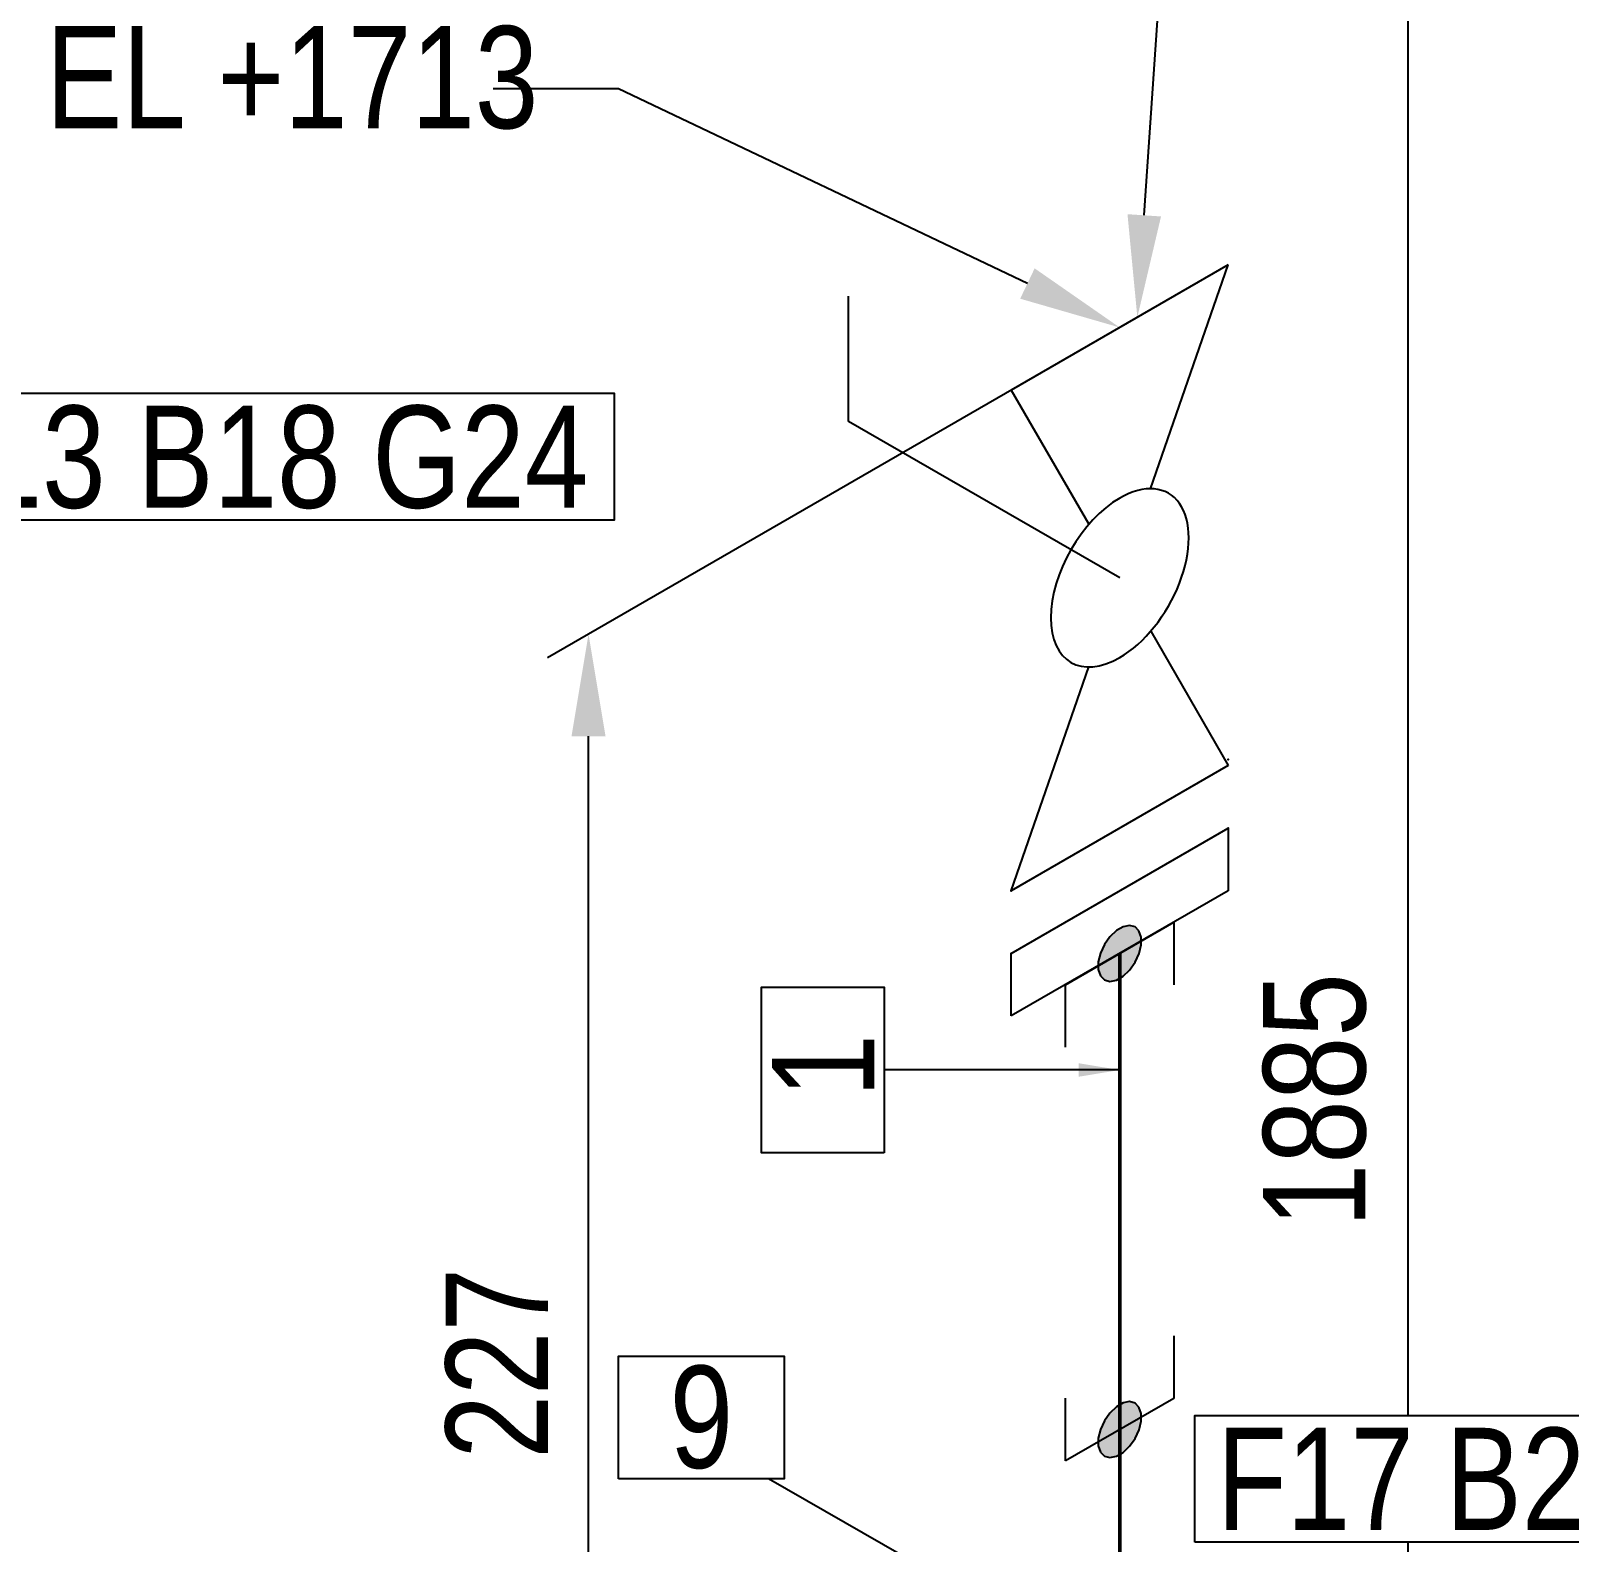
# Model space of a CAD drawing. Header units: millimetres. Extents: x 0 to 594, y 0 to 420.
# Drawn here: x 122.63 to 160.25, y 231.45 to 268.42 of the extents above; entities that cross this region are included whole.
import ezdxf
from ezdxf import colors
from ezdxf.entities.mleader import LeaderData, LeaderLine
from ezdxf.enums import TextEntityAlignment as Align
from ezdxf.math import Vec2, Vec3

# ---------------------------------------------------------------- set-up
doc = ezdxf.new("R2010")
doc.units = ezdxf.units.MM
doc.header["$LTSCALE"] = 0.25
for name, color, linetype in [('밸브', 4, 'Continuous'), ('용접', 1, 'Continuous'), ('주석', 7, 'Continuous'), ('치수', 1, 'Continuous')]:
    doc.layers.add(name, color=color, linetype=linetype)
doc.layers.add('파이프 작은 보어', color=30, linetype='Continuous', lineweight=50)
doc.styles.add('AdskIsoAnnotation', font='arial.ttf', dxfattribs={"width": 0.8, "height": 1})
doc.styles.add('AdskIsoMetric', font='arial.ttf', dxfattribs={"width": 0.8, "height": 2.5})
doc.styles.add('AdskIsoMetric-30', font='arial.ttf', dxfattribs={"width": 0.8, "height": 2.5})
doc.styles.get("Standard").update_dxf_attribs({"font": 'arial.ttf'})
doc.dimstyles.new('AdskIsoMetric', dxfattribs={"dimtxt": 2.5, "dimasz": 2.5, "dimexe": 1, "dimexo": 2, "dimgap": 0.8, "dimtad": 1, "dimdec": 0, "dimrnd": 1, "dimzin": 0, "dimdsep": 46, "dimtxsty": 'AdskIsoMetric', "dimcen": 0, "dimclrt": 7, "dimadec": 0, "dimazin": 0, "dimtfac": 1, "dimtdec": 0, "dimtmove": 1, "dimatfit": 3, "dimfxl": 0, "dimfrac": 2, "dimtolj": 1, "dimtzin": 0, "dimarcsym": 0})

# ---------------------------------------------------------------- blocks, each defined once
blk = doc.blocks.new('개스킷-2-IsoRight')
at = {"color": 0, "linetype": 'ByBlock', "lineweight": -2, "extrusion": (-1, 0, 0)}
for p in [(-0.0529, 0.2347), (0.0442, 0.1786), (-0.0442, -0.1786), (0.0442, -0.2296)]:
    blk.add_point(p, dxfattribs=at)
blk = doc.blocks.new('볼 밸브-2-IsoRight')
at = {"color": 0, "linetype": 'ByBlock', "lineweight": -2, "extrusion": (-0.707107, -0.408248, 0.57735)}
for p, q in [((-0.3536, 0), (-0.3536, 0.4082)), ((-0.3536, 0.4082), (-0.1006, 0.1163)), ((-0.1006, -0.0002), (-0.3536, 0)), ((0.3536, 0), (0.1007, -0.0001)), ((0.3536, -0.4082), (0.3536, 0)), ((0.1125, -0.065), (0.1125, -0.065)), ((0.1006, -0.1163), (0.3536, -0.4082))]:
    blk.add_line(p, q, dxfattribs=at)
at = {"linetype": 'ByBlock'}
for start_param, end_param in [(-2.356194, 0.785398), (0.785398, 3.926991)]:
    blk.add_ellipse((0, 0), major_axis=(-0.0796, 0.1378), ratio=0.57735, start_param=start_param, end_param=end_param, dxfattribs=at)
blk = doc.blocks.new('Operator_Lever-2-IsoLeft')
at = {"color": 0, "linetype": 'ByBlock', "lineweight": -2, "extrusion": (0, -0.816497, -0.57735)}
for p, q in [((0, 0), (0.4419, 0.2552)), ((0.4419, 0.2552), (0.6187, 0.1531))]:
    blk.add_line(p, q, dxfattribs=at)
blk = doc.blocks.new('플랜지-2-IsoRight')
at = {"color": 0, "linetype": 'ByBlock', "lineweight": -2}
blk.add_wipeout([(0.0442, -0.2296), (-0.0442, -0.1786), (-0.0442, 0.2296), (0.0442, 0.1786)], dxfattribs=at)
at = {"color": 0, "linetype": 'ByBlock', "lineweight": -2, "extrusion": (-0.707107, -0.408248, 0.57735)}
for p, q in [((-0.0442, -0.1786), (-0.0442, 0.2296)), ((-0.0442, 0.2296), (0.0442, 0.1786)), ((0.0442, 0.1786), (0.0442, -0.2296)), ((0.0442, -0.2296), (-0.0442, -0.1786))]:
    blk.add_line(p, q, dxfattribs=at)
at = {"color": 0, "linetype": 'ByBlock', "lineweight": -2}
blk.add_wipeout([(0.0442, -0.2296), (-0.0442, -0.1786), (-0.0442, 0.2296), (0.0442, 0.1786)], dxfattribs=at)
at = {"color": 0, "linetype": 'ByBlock', "lineweight": -2, "extrusion": (-0.707107, -0.408248, 0.57735)}
for p, q in [((-0.0442, -0.1786), (-0.0442, 0.2296)), ((-0.0442, 0.2296), (0.0442, 0.1786)), ((0.0442, 0.1786), (0.0442, -0.2296)), ((0.0442, -0.2296), (-0.0442, -0.1786))]:
    blk.add_line(p, q, dxfattribs=at)
blk = doc.blocks.new('*D89')
at = {"layer": 'Defpoints', "color": 0}
for p in [(149.258, 261.162), (136.267, 253.662), (149.258, 228.079)]:
    blk.add_point(p, dxfattribs=at)
at = {"layer": '치수', "color": 0, "lineweight": -2}
for p, q in [((147.258, 260.007), (135.267, 253.085)), ((136.267, 223.079), (136.267, 251.162)), ((147.258, 226.925), (135.267, 220.002))]:
    blk.add_line(p, q, dxfattribs=at)
at = {"layer": '치수', "color": 0}
for points in [[(135.851, 251.162), (136.684, 251.162), (136.267, 253.662)], [(135.851, 223.079), (136.684, 223.079), (136.267, 220.579)]]:
    blk.add_solid(points, dxfattribs=at)
at = {"layer": '치수', "color": 7, "insert": (134.022, 235.825), "char_height": 2.5, "attachment_point": 5, "rotation": 90, "style": 'AdskIsoMetric-30'}
blk.add_mtext('\\A1;227', dxfattribs=at)
blk = doc.blocks.new('*D114')
at = {"layer": 'Defpoints', "color": 0}
for p in [(177.95, 313.117), (174.415, 196.979), (156.3, 186.521)]:
    blk.add_point(p, dxfattribs=at)
at = {"layer": '치수', "color": 0, "lineweight": -2}
for p, q in [((175.95, 311.962), (155.3, 300.039)), ((156.3, 298.117), (156.3, 189.021)), ((172.415, 195.825), (155.3, 185.943))]:
    blk.add_line(p, q, dxfattribs=at)
at = {"layer": '치수', "color": 0}
for points in [[(155.883, 298.117), (156.716, 298.117), (156.3, 300.617)], [(155.883, 189.021), (156.716, 189.021), (156.3, 186.521)]]:
    blk.add_solid(points, dxfattribs=at)
at = {"layer": '치수', "color": 7, "insert": (154.033, 242.26), "char_height": 2.5, "attachment_point": 5, "rotation": 90, "style": 'AdskIsoMetric-30'}
blk.add_mtext('\\A1;1885', dxfattribs=at)
blk = doc.blocks.new('티-3-Iso2DSkew0')
at = {"color": 0, "linetype": 'ByBlock', "lineweight": -2, "extrusion": (0.707107, 0.408248, -0.57735)}
for p, q in [((0, 0), (0, 6.124)), ((0, -6.124), (0, 0)), ((0, 0), (5.303, -3.062))]:
    blk.add_line(p, q, dxfattribs=at)
blk = doc.blocks.new('SocketWeld-2-IsoRight')
blk.add_hatch(color=256).paths.add_polyline_path([(0.0055, -0.0435), (0.0057, -0.0436), (0.006, -0.0436), (0.0062, -0.0436), (0.0064, -0.0437), (0.0066, -0.0437), (0.0068, -0.0438), (0.007, -0.0438), (0.0072, -0.0439), (0.0075, -0.0439), (0.0077, -0.0439), (0.0079, -0.044), (0.0081, -0.044), (0.0083, -0.0441), (0.0085, -0.0441), (0.0088, -0.0442), (0.009, -0.0442), (0.0092, -0.0443), (0.0094, -0.0443), (0.0096, -0.0443), (0.0098, -0.0444), (0.01, -0.0444), (0.0103, -0.0445), (0.0105, -0.0445), (0.0107, -0.0446), (0.0109, -0.0446), (0.0111, -0.0446), (0.0113, -0.0447), (0.0115, -0.0447), (0.0118, -0.0448), (0.012, -0.0448), (0.0122, -0.0449), (0.0124, -0.0449), (0.0126, -0.0449), (0.0128, -0.045), (0.013, -0.045), (0.0133, -0.0451), (0.0135, -0.0451), (0.0137, -0.0452), (0.0139, -0.0452), (0.0141, -0.0453), (0.0143, -0.0453), (0.0145, -0.0453), (0.0148, -0.0454), (0.015, -0.0454), (0.0152, -0.0455), (0.0154, -0.0455), (0.0156, -0.0456), (0.0158, -0.0456), (0.0161, -0.0456), (0.0161, -0.0456), (0.0162, -0.0456), (0.0164, -0.0455), (0.0166, -0.0455), (0.0168, -0.0455), (0.017, -0.0454), (0.0171, -0.0454), (0.0173, -0.0453), (0.0175, -0.0453), (0.0177, -0.0452), (0.0179, -0.0452), (0.0181, -0.0451), (0.0182, -0.0451), (0.0184, -0.045), (0.0186, -0.045), (0.0188, -0.0449), (0.019, -0.0449), (0.0192, -0.0448), (0.0193, -0.0448), (0.0195, -0.0447), (0.0197, -0.0447), (0.0199, -0.0446), (0.0201, -0.0446), (0.0203, -0.0445), (0.0204, -0.0445), (0.0206, -0.0444), (0.0208, -0.0444), (0.021, -0.0444), (0.0212, -0.0443), (0.0213, -0.0443), (0.0215, -0.0442), (0.0217, -0.0442), (0.0219, -0.0441), (0.0221, -0.0441), (0.0223, -0.044), (0.0224, -0.044), (0.0226, -0.0439), (0.0228, -0.0439), (0.023, -0.0438), (0.0232, -0.0438), (0.0234, -0.0437), (0.0235, -0.0437), (0.0237, -0.0436), (0.0239, -0.0436), (0.0241, -0.0435), (0.0243, -0.0435), (0.0245, -0.0434), (0.0246, -0.0434), (0.0248, -0.0433), (0.025, -0.0433), (0.025, -0.0433), (0.0251, -0.0432), (0.0253, -0.043), (0.0254, -0.0429), (0.0255, -0.0428), (0.0257, -0.0426), (0.0258, -0.0425), (0.0259, -0.0424), (0.0261, -0.0422), (0.0262, -0.0421), (0.0263, -0.042), (0.0265, -0.0418), (0.0266, -0.0417), (0.0267, -0.0416), (0.0269, -0.0414), (0.027, -0.0413), (0.0271, -0.0412), (0.0273, -0.041), (0.0274, -0.0409), (0.0275, -0.0408), (0.0277, -0.0406), (0.0278, -0.0405), (0.0279, -0.0403), (0.0281, -0.0402), (0.0282, -0.0401), (0.0283, -0.0399), (0.0284, -0.0398), (0.0286, -0.0397), (0.0287, -0.0395), (0.0288, -0.0394), (0.029, -0.0393), (0.0291, -0.0391), (0.0292, -0.039), (0.0294, -0.0389), (0.0295, -0.0387), (0.0296, -0.0386), (0.0298, -0.0385), (0.0299, -0.0383), (0.03, -0.0382), (0.0302, -0.0381), (0.0303, -0.0379), (0.0304, -0.0378), (0.0306, -0.0377), (0.0307, -0.0375), (0.0308, -0.0374), (0.031, -0.0373), (0.0311, -0.0371), (0.0312, -0.037), (0.0314, -0.0369), (0.0315, -0.0367), (0.0315, -0.0367), (0.0316, -0.0365), (0.0316, -0.0363), (0.0317, -0.0361), (0.0318, -0.0359), (0.0319, -0.0357), (0.0319, -0.0355), (0.032, -0.0353), (0.0321, -0.0351), (0.0321, -0.0349), (0.0322, -0.0346), (0.0323, -0.0344), (0.0323, -0.0342), (0.0324, -0.034), (0.0325, -0.0338), (0.0325, -0.0336), (0.0326, -0.0334), (0.0327, -0.0332), (0.0328, -0.033), (0.0328, -0.0328), (0.0329, -0.0326), (0.033, -0.0324), (0.033, -0.0322), (0.0331, -0.0319), (0.0332, -0.0317), (0.0332, -0.0315), (0.0333, -0.0313), (0.0334, -0.0311), (0.0335, -0.0309), (0.0335, -0.0307), (0.0336, -0.0305), (0.0337, -0.0303), (0.0337, -0.0301), (0.0338, -0.0299), (0.0339, -0.0297), (0.0339, -0.0295), (0.034, -0.0292), (0.0341, -0.029), (0.0342, -0.0288), (0.0342, -0.0286), (0.0343, -0.0284), (0.0344, -0.0282), (0.0344, -0.028), (0.0345, -0.0278), (0.0346, -0.0276), (0.0346, -0.0274), (0.0347, -0.0272), (0.0348, -0.027), (0.0349, -0.0268), (0.0349, -0.0265), (0.0349, -0.0265), (0.0349, -0.0263), (0.0349, -0.026), (0.0349, -0.0258), (0.0349, -0.0255), (0.0349, -0.0252), (0.0349, -0.025), (0.0349, -0.0247), (0.0349, -0.0245), (0.0349, -0.0242), (0.0349, -0.0239), (0.0349, -0.0237), (0.0349, -0.0234), (0.0349, -0.0232), (0.0349, -0.0229), (0.0349, -0.0226), (0.0349, -0.0224), (0.0349, -0.0221), (0.0349, -0.0219), (0.0349, -0.0216), (0.0349, -0.0213), (0.0349, -0.0211), (0.0349, -0.0208), (0.0349, -0.0206), (0.0349, -0.0203), (0.0349, -0.02), (0.0349, -0.0198), (0.0349, -0.0195), (0.0349, -0.0192), (0.0349, -0.019), (0.0349, -0.0187), (0.0349, -0.0185), (0.0349, -0.0182), (0.0349, -0.0179), (0.0349, -0.0177), (0.0349, -0.0174), (0.0349, -0.0172), (0.0349, -0.0169), (0.0349, -0.0166), (0.0349, -0.0164), (0.0349, -0.0161), (0.0349, -0.0159), (0.0349, -0.0156), (0.0349, -0.0153), (0.0349, -0.0151), (0.0349, -0.0148), (0.0349, -0.0146), (0.0349, -0.0143), (0.0349, -0.014), (0.0349, -0.0138), (0.0349, -0.0138), (0.0349, -0.0135), (0.0348, -0.0132), (0.0347, -0.0129), (0.0346, -0.0126), (0.0346, -0.0123), (0.0345, -0.012), (0.0344, -0.0118), (0.0344, -0.0115), (0.0343, -0.0112), (0.0342, -0.0109), (0.0342, -0.0106), (0.0341, -0.0103), (0.034, -0.01), (0.0339, -0.0097), (0.0339, -0.0095), (0.0338, -0.0092), (0.0337, -0.0089), (0.0337, -0.0086), (0.0336, -0.0083), (0.0335, -0.008), (0.0335, -0.0077), (0.0334, -0.0074), (0.0333, -0.0071), (0.0332, -0.0069), (0.0332, -0.0066), (0.0331, -0.0063), (0.033, -0.006), (0.033, -0.0057), (0.0329, -0.0054), (0.0328, -0.0051), (0.0328, -0.0048), (0.0327, -0.0046), (0.0326, -0.0043), (0.0325, -0.004), (0.0325, -0.0037), (0.0324, -0.0034), (0.0323, -0.0031), (0.0323, -0.0028), (0.0322, -0.0025), (0.0321, -0.0022), (0.0321, -0.002), (0.032, -0.0017), (0.0319, -0.0014), (0.0319, -0.0011), (0.0318, -0.0008), (0.0317, -0.0005), (0.0316, -0.0002), (0.0316, 0.0001), (0.0315, 0.0003), (0.0315, 0.0003), (0.0314, 0.0006), (0.0312, 0.0009), (0.0311, 0.0012), (0.031, 0.0015), (0.0308, 0.0018), (0.0307, 0.0021), (0.0306, 0.0024), (0.0304, 0.0026), (0.0303, 0.0029), (0.0302, 0.0032), (0.03, 0.0035), (0.0299, 0.0038), (0.0298, 0.0041), (0.0296, 0.0044), (0.0295, 0.0047), (0.0294, 0.0049), (0.0292, 0.0052), (0.0291, 0.0055), (0.029, 0.0058), (0.0288, 0.0061), (0.0287, 0.0064), (0.0286, 0.0067), (0.0284, 0.007), (0.0283, 0.0072), (0.0282, 0.0075), (0.0281, 0.0078), (0.0279, 0.0081), (0.0278, 0.0084), (0.0277, 0.0087), (0.0275, 0.009), (0.0274, 0.0093), (0.0273, 0.0095), (0.0271, 0.0098), (0.027, 0.0101), (0.0269, 0.0104), (0.0267, 0.0107), (0.0266, 0.011), (0.0265, 0.0113), (0.0263, 0.0116), (0.0262, 0.0118), (0.0261, 0.0121), (0.0259, 0.0124), (0.0258, 0.0127), (0.0257, 0.013), (0.0255, 0.0133), (0.0254, 0.0136), (0.0253, 0.0139), (0.0251, 0.0141), (0.025, 0.0144), (0.025, 0.0144), (0.0248, 0.0147), (0.0246, 0.015), (0.0245, 0.0152), (0.0243, 0.0155), (0.0241, 0.0157), (0.0239, 0.016), (0.0237, 0.0162), (0.0235, 0.0165), (0.0234, 0.0168), (0.0232, 0.017), (0.023, 0.0173), (0.0228, 0.0175), (0.0226, 0.0178), (0.0224, 0.0181), (0.0223, 0.0183), (0.0221, 0.0186), (0.0219, 0.0188), (0.0217, 0.0191), (0.0215, 0.0193), (0.0213, 0.0196), (0.0212, 0.0199), (0.021, 0.0201), (0.0208, 0.0204), (0.0206, 0.0206), (0.0204, 0.0209), (0.0203, 0.0212), (0.0201, 0.0214), (0.0199, 0.0217), (0.0197, 0.0219), (0.0195, 0.0222), (0.0193, 0.0225), (0.0192, 0.0227), (0.019, 0.023), (0.0188, 0.0232), (0.0186, 0.0235), (0.0184, 0.0237), (0.0182, 0.024), (0.0181, 0.0243), (0.0179, 0.0245), (0.0177, 0.0248), (0.0175, 0.025), (0.0173, 0.0253), (0.0171, 0.0256), (0.017, 0.0258), (0.0168, 0.0261), (0.0166, 0.0263), (0.0164, 0.0266), (0.0162, 0.0268), (0.0161, 0.0271), (0.0161, 0.0271), (0.0158, 0.0273), (0.0156, 0.0275), (0.0154, 0.0277), (0.0152, 0.0279), (0.015, 0.0281), (0.0148, 0.0283), (0.0145, 0.0285), (0.0143, 0.0287), (0.0141, 0.0289), (0.0139, 0.0292), (0.0137, 0.0294), (0.0135, 0.0296), (0.0133, 0.0298), (0.013, 0.03), (0.0128, 0.0302), (0.0126, 0.0304), (0.0124, 0.0306), (0.0122, 0.0308), (0.012, 0.031), (0.0118, 0.0312), (0.0115, 0.0314), (0.0113, 0.0316), (0.0111, 0.0318), (0.0109, 0.032), (0.0107, 0.0322), (0.0105, 0.0324), (0.0103, 0.0326), (0.01, 0.0328), (0.0098, 0.033), (0.0096, 0.0332), (0.0094, 0.0334), (0.0092, 0.0337), (0.009, 0.0339), (0.0088, 0.0341), (0.0085, 0.0343), (0.0083, 0.0345), (0.0081, 0.0347), (0.0079, 0.0349), (0.0077, 0.0351), (0.0075, 0.0353), (0.0072, 0.0355), (0.007, 0.0357), (0.0068, 0.0359), (0.0066, 0.0361), (0.0064, 0.0363), (0.0062, 0.0365), (0.006, 0.0367), (0.0057, 0.0369), (0.0055, 0.0371), (0.0055, 0.0371), (0.0053, 0.0373), (0.0051, 0.0374), (0.0049, 0.0375), (0.0046, 0.0377), (0.0044, 0.0378), (0.0042, 0.0379), (0.004, 0.038), (0.0037, 0.0382), (0.0035, 0.0383), (0.0033, 0.0384), (0.003, 0.0386), (0.0028, 0.0387), (0.0026, 0.0388), (0.0024, 0.039), (0.0021, 0.0391), (0.0019, 0.0392), (0.0017, 0.0393), (0.0015, 0.0395), (0.0012, 0.0396), (0.001, 0.0397), (0.0008, 0.0399), (0.0006, 0.04), (0.0003, 0.0401), (0.0001, 0.0403), (-0.0001, 0.0404), (-0.0003, 0.0405), (-0.0006, 0.0406), (-0.0008, 0.0408), (-0.001, 0.0409), (-0.0012, 0.041), (-0.0015, 0.0412), (-0.0017, 0.0413), (-0.0019, 0.0414), (-0.0021, 0.0416), (-0.0024, 0.0417), (-0.0026, 0.0418), (-0.0028, 0.042), (-0.003, 0.0421), (-0.0033, 0.0422), (-0.0035, 0.0423), (-0.0037, 0.0425), (-0.004, 0.0426), (-0.0042, 0.0427), (-0.0044, 0.0429), (-0.0046, 0.043), (-0.0049, 0.0431), (-0.0051, 0.0433), (-0.0053, 0.0434), (-0.0055, 0.0435), (-0.0055, 0.0435), (-0.0057, 0.0436), (-0.006, 0.0436), (-0.0062, 0.0436), (-0.0064, 0.0437), (-0.0066, 0.0437), (-0.0068, 0.0438), (-0.007, 0.0438), (-0.0072, 0.0439), (-0.0075, 0.0439), (-0.0077, 0.0439), (-0.0079, 0.044), (-0.0081, 0.044), (-0.0083, 0.0441), (-0.0085, 0.0441), (-0.0088, 0.0442), (-0.009, 0.0442), (-0.0092, 0.0443), (-0.0094, 0.0443), (-0.0096, 0.0443), (-0.0098, 0.0444), (-0.01, 0.0444), (-0.0103, 0.0445), (-0.0105, 0.0445), (-0.0107, 0.0446), (-0.0109, 0.0446), (-0.0111, 0.0446), (-0.0113, 0.0447), (-0.0115, 0.0447), (-0.0118, 0.0448), (-0.012, 0.0448), (-0.0122, 0.0449), (-0.0124, 0.0449), (-0.0126, 0.0449), (-0.0128, 0.045), (-0.013, 0.045), (-0.0133, 0.0451), (-0.0135, 0.0451), (-0.0137, 0.0452), (-0.0139, 0.0452), (-0.0141, 0.0453), (-0.0143, 0.0453), (-0.0145, 0.0453), (-0.0148, 0.0454), (-0.015, 0.0454), (-0.0152, 0.0455), (-0.0154, 0.0455), (-0.0156, 0.0456), (-0.0158, 0.0456), (-0.0161, 0.0456), (-0.0161, 0.0456), (-0.0162, 0.0456), (-0.0164, 0.0455), (-0.0166, 0.0455), (-0.0168, 0.0455), (-0.017, 0.0454), (-0.0171, 0.0454), (-0.0173, 0.0453), (-0.0175, 0.0453), (-0.0177, 0.0452), (-0.0179, 0.0452), (-0.0181, 0.0451), (-0.0182, 0.0451), (-0.0184, 0.045), (-0.0186, 0.045), (-0.0188, 0.0449), (-0.019, 0.0449), (-0.0192, 0.0448), (-0.0193, 0.0448), (-0.0195, 0.0447), (-0.0197, 0.0447), (-0.0199, 0.0446), (-0.0201, 0.0446), (-0.0203, 0.0445), (-0.0204, 0.0445), (-0.0206, 0.0444), (-0.0208, 0.0444), (-0.021, 0.0444), (-0.0212, 0.0443), (-0.0213, 0.0443), (-0.0215, 0.0442), (-0.0217, 0.0442), (-0.0219, 0.0441), (-0.0221, 0.0441), (-0.0223, 0.044), (-0.0224, 0.044), (-0.0226, 0.0439), (-0.0228, 0.0439), (-0.023, 0.0438), (-0.0232, 0.0438), (-0.0234, 0.0437), (-0.0235, 0.0437), (-0.0237, 0.0436), (-0.0239, 0.0436), (-0.0241, 0.0435), (-0.0243, 0.0435), (-0.0245, 0.0434), (-0.0246, 0.0434), (-0.0248, 0.0433), (-0.025, 0.0433), (-0.025, 0.0433), (-0.0251, 0.0432), (-0.0253, 0.043), (-0.0254, 0.0429), (-0.0255, 0.0428), (-0.0257, 0.0426), (-0.0258, 0.0425), (-0.0259, 0.0424), (-0.0261, 0.0422), (-0.0262, 0.0421), (-0.0263, 0.042), (-0.0265, 0.0418), (-0.0266, 0.0417), (-0.0267, 0.0416), (-0.0269, 0.0414), (-0.027, 0.0413), (-0.0271, 0.0412), (-0.0273, 0.041), (-0.0274, 0.0409), (-0.0275, 0.0408), (-0.0277, 0.0406), (-0.0278, 0.0405), (-0.0279, 0.0403), (-0.0281, 0.0402), (-0.0282, 0.0401), (-0.0283, 0.0399), (-0.0284, 0.0398), (-0.0286, 0.0397), (-0.0287, 0.0395), (-0.0288, 0.0394), (-0.029, 0.0393), (-0.0291, 0.0391), (-0.0292, 0.039), (-0.0294, 0.0389), (-0.0295, 0.0387), (-0.0296, 0.0386), (-0.0298, 0.0385), (-0.0299, 0.0383), (-0.03, 0.0382), (-0.0302, 0.0381), (-0.0303, 0.0379), (-0.0304, 0.0378), (-0.0306, 0.0377), (-0.0307, 0.0375), (-0.0308, 0.0374), (-0.031, 0.0373), (-0.0311, 0.0371), (-0.0312, 0.037), (-0.0314, 0.0369), (-0.0315, 0.0367), (-0.0315, 0.0367), (-0.0316, 0.0365), (-0.0316, 0.0363), (-0.0317, 0.0361), (-0.0318, 0.0359), (-0.0319, 0.0357), (-0.0319, 0.0355), (-0.032, 0.0353), (-0.0321, 0.0351), (-0.0321, 0.0349), (-0.0322, 0.0346), (-0.0323, 0.0344), (-0.0323, 0.0342), (-0.0324, 0.034), (-0.0325, 0.0338), (-0.0325, 0.0336), (-0.0326, 0.0334), (-0.0327, 0.0332), (-0.0328, 0.033), (-0.0328, 0.0328), (-0.0329, 0.0326), (-0.033, 0.0324), (-0.033, 0.0322), (-0.0331, 0.0319), (-0.0332, 0.0317), (-0.0332, 0.0315), (-0.0333, 0.0313), (-0.0334, 0.0311), (-0.0335, 0.0309), (-0.0335, 0.0307), (-0.0336, 0.0305), (-0.0337, 0.0303), (-0.0337, 0.0301), (-0.0338, 0.0299), (-0.0339, 0.0297), (-0.0339, 0.0295), (-0.034, 0.0292), (-0.0341, 0.029), (-0.0342, 0.0288), (-0.0342, 0.0286), (-0.0343, 0.0284), (-0.0344, 0.0282), (-0.0344, 0.028), (-0.0345, 0.0278), (-0.0346, 0.0276), (-0.0346, 0.0274), (-0.0347, 0.0272), (-0.0348, 0.027), (-0.0349, 0.0268), (-0.0349, 0.0265), (-0.0349, 0.0265), (-0.0349, 0.0263), (-0.0349, 0.026), (-0.0349, 0.0258), (-0.0349, 0.0255), (-0.0349, 0.0252), (-0.0349, 0.025), (-0.0349, 0.0247), (-0.0349, 0.0245), (-0.0349, 0.0242), (-0.0349, 0.0239), (-0.0349, 0.0237), (-0.0349, 0.0234), (-0.0349, 0.0232), (-0.0349, 0.0229), (-0.0349, 0.0226), (-0.0349, 0.0224), (-0.0349, 0.0221), (-0.0349, 0.0219), (-0.0349, 0.0216), (-0.0349, 0.0213), (-0.0349, 0.0211), (-0.0349, 0.0208), (-0.0349, 0.0206), (-0.0349, 0.0203), (-0.0349, 0.02), (-0.0349, 0.0198), (-0.0349, 0.0195), (-0.0349, 0.0192), (-0.0349, 0.019), (-0.0349, 0.0187), (-0.0349, 0.0185), (-0.0349, 0.0182), (-0.0349, 0.0179), (-0.0349, 0.0177), (-0.0349, 0.0174), (-0.0349, 0.0172), (-0.0349, 0.0169), (-0.0349, 0.0166), (-0.0349, 0.0164), (-0.0349, 0.0161), (-0.0349, 0.0159), (-0.0349, 0.0156), (-0.0349, 0.0153), (-0.0349, 0.0151), (-0.0349, 0.0148), (-0.0349, 0.0146), (-0.0349, 0.0143), (-0.0349, 0.014), (-0.0349, 0.0138), (-0.0349, 0.0138), (-0.0349, 0.0135), (-0.0348, 0.0132), (-0.0347, 0.0129), (-0.0346, 0.0126), (-0.0346, 0.0123), (-0.0345, 0.012), (-0.0344, 0.0118), (-0.0344, 0.0115), (-0.0343, 0.0112), (-0.0342, 0.0109), (-0.0342, 0.0106), (-0.0341, 0.0103), (-0.034, 0.01), (-0.0339, 0.0097), (-0.0339, 0.0095), (-0.0338, 0.0092), (-0.0337, 0.0089), (-0.0337, 0.0086), (-0.0336, 0.0083), (-0.0335, 0.008), (-0.0335, 0.0077), (-0.0334, 0.0074), (-0.0333, 0.0071), (-0.0332, 0.0069), (-0.0332, 0.0066), (-0.0331, 0.0063), (-0.033, 0.006), (-0.033, 0.0057), (-0.0329, 0.0054), (-0.0328, 0.0051), (-0.0328, 0.0048), (-0.0327, 0.0046), (-0.0326, 0.0043), (-0.0325, 0.004), (-0.0325, 0.0037), (-0.0324, 0.0034), (-0.0323, 0.0031), (-0.0323, 0.0028), (-0.0322, 0.0025), (-0.0321, 0.0022), (-0.0321, 0.002), (-0.032, 0.0017), (-0.0319, 0.0014), (-0.0319, 0.0011), (-0.0318, 0.0008), (-0.0317, 0.0005), (-0.0316, 0.0002), (-0.0316, -0.0001), (-0.0315, -0.0003), (-0.0315, -0.0003), (-0.0314, -0.0006), (-0.0312, -0.0009), (-0.0311, -0.0012), (-0.031, -0.0015), (-0.0308, -0.0018), (-0.0307, -0.0021), (-0.0306, -0.0024), (-0.0304, -0.0026), (-0.0303, -0.0029), (-0.0302, -0.0032), (-0.03, -0.0035), (-0.0299, -0.0038), (-0.0298, -0.0041), (-0.0296, -0.0044), (-0.0295, -0.0047), (-0.0294, -0.0049), (-0.0292, -0.0052), (-0.0291, -0.0055), (-0.029, -0.0058), (-0.0288, -0.0061), (-0.0287, -0.0064), (-0.0286, -0.0067), (-0.0284, -0.007), (-0.0283, -0.0072), (-0.0282, -0.0075), (-0.0281, -0.0078), (-0.0279, -0.0081), (-0.0278, -0.0084), (-0.0277, -0.0087), (-0.0275, -0.009), (-0.0274, -0.0093), (-0.0273, -0.0095), (-0.0271, -0.0098), (-0.027, -0.0101), (-0.0269, -0.0104), (-0.0267, -0.0107), (-0.0266, -0.011), (-0.0265, -0.0113), (-0.0263, -0.0116), (-0.0262, -0.0118), (-0.0261, -0.0121), (-0.0259, -0.0124), (-0.0258, -0.0127), (-0.0257, -0.013), (-0.0255, -0.0133), (-0.0254, -0.0136), (-0.0253, -0.0139), (-0.0251, -0.0141), (-0.025, -0.0144), (-0.025, -0.0144), (-0.0248, -0.0147), (-0.0246, -0.015), (-0.0245, -0.0152), (-0.0243, -0.0155), (-0.0241, -0.0157), (-0.0239, -0.016), (-0.0237, -0.0162), (-0.0235, -0.0165), (-0.0234, -0.0168), (-0.0232, -0.017), (-0.023, -0.0173), (-0.0228, -0.0175), (-0.0226, -0.0178), (-0.0224, -0.0181), (-0.0223, -0.0183), (-0.0221, -0.0186), (-0.0219, -0.0188), (-0.0217, -0.0191), (-0.0215, -0.0193), (-0.0213, -0.0196), (-0.0212, -0.0199), (-0.021, -0.0201), (-0.0208, -0.0204), (-0.0206, -0.0206), (-0.0204, -0.0209), (-0.0203, -0.0212), (-0.0201, -0.0214), (-0.0199, -0.0217), (-0.0197, -0.0219), (-0.0195, -0.0222), (-0.0193, -0.0225), (-0.0192, -0.0227), (-0.019, -0.023), (-0.0188, -0.0232), (-0.0186, -0.0235), (-0.0184, -0.0237), (-0.0182, -0.024), (-0.0181, -0.0243), (-0.0179, -0.0245), (-0.0177, -0.0248), (-0.0175, -0.025), (-0.0173, -0.0253), (-0.0171, -0.0256), (-0.017, -0.0258), (-0.0168, -0.0261), (-0.0166, -0.0263), (-0.0164, -0.0266), (-0.0162, -0.0268), (-0.0161, -0.0271), (-0.0161, -0.0271), (-0.0158, -0.0273), (-0.0156, -0.0275), (-0.0154, -0.0277), (-0.0152, -0.0279), (-0.015, -0.0281), (-0.0148, -0.0283), (-0.0145, -0.0285), (-0.0143, -0.0287), (-0.0141, -0.0289), (-0.0139, -0.0292), (-0.0137, -0.0294), (-0.0135, -0.0296), (-0.0133, -0.0298), (-0.013, -0.03), (-0.0128, -0.0302), (-0.0126, -0.0304), (-0.0124, -0.0306), (-0.0122, -0.0308), (-0.012, -0.031), (-0.0118, -0.0312), (-0.0115, -0.0314), (-0.0113, -0.0316), (-0.0111, -0.0318), (-0.0109, -0.032), (-0.0107, -0.0322), (-0.0105, -0.0324), (-0.0103, -0.0326), (-0.01, -0.0328), (-0.0098, -0.033), (-0.0096, -0.0332), (-0.0094, -0.0334), (-0.0092, -0.0337), (-0.009, -0.0339), (-0.0088, -0.0341), (-0.0085, -0.0343), (-0.0083, -0.0345), (-0.0081, -0.0347), (-0.0079, -0.0349), (-0.0077, -0.0351), (-0.0075, -0.0353), (-0.0072, -0.0355), (-0.007, -0.0357), (-0.0068, -0.0359), (-0.0066, -0.0361), (-0.0064, -0.0363), (-0.0062, -0.0365), (-0.006, -0.0367), (-0.0057, -0.0369), (-0.0055, -0.0371), (-0.0055, -0.0371), (-0.0053, -0.0373), (-0.0051, -0.0374), (-0.0049, -0.0375), (-0.0046, -0.0377), (-0.0044, -0.0378), (-0.0042, -0.0379), (-0.004, -0.038), (-0.0037, -0.0382), (-0.0035, -0.0383), (-0.0033, -0.0384), (-0.003, -0.0386), (-0.0028, -0.0387), (-0.0026, -0.0388), (-0.0024, -0.039), (-0.0021, -0.0391), (-0.0019, -0.0392), (-0.0017, -0.0393), (-0.0015, -0.0395), (-0.0012, -0.0396), (-0.001, -0.0397), (-0.0008, -0.0399), (-0.0006, -0.04), (-0.0003, -0.0401), (-0.0001, -0.0403), (0.0001, -0.0404), (0.0003, -0.0405), (0.0006, -0.0406), (0.0008, -0.0408), (0.001, -0.0409), (0.0012, -0.041), (0.0015, -0.0412), (0.0017, -0.0413), (0.0019, -0.0414), (0.0021, -0.0416), (0.0024, -0.0417), (0.0026, -0.0418), (0.0028, -0.042), (0.003, -0.0421), (0.0033, -0.0422), (0.0035, -0.0423), (0.0037, -0.0425), (0.004, -0.0426), (0.0042, -0.0427), (0.0044, -0.0429), (0.0046, -0.043), (0.0049, -0.0431), (0.0051, -0.0433), (0.0053, -0.0434)], flags=0)
at = {"color": 0, "linetype": 'ByBlock', "lineweight": -2, "extrusion": (-0.707107, -0.408248, 0.57735)}
for p, q in [((-0.0884, 0.1531), (0, 0.1021)), ((0, 0.1021), (0, -0.1021)), ((-0.0315, 0.0367), (-0.0349, 0.0265)), ((-0.0349, 0.0265), (-0.0349, 0.0138)), ((-0.025, 0.0433), (-0.0315, 0.0367)), ((-0.0161, 0.0456), (-0.025, 0.0433)), ((-0.0055, 0.0435), (-0.0161, 0.0456)), ((0.0055, 0.0371), (-0.0055, 0.0435)), ((0.0161, 0.0271), (0.0055, 0.0371)), ((0.025, 0.0144), (0.0161, 0.0271)), ((-0.0349, 0.0138), (-0.0315, -0.0003)), ((0.0315, 0.0003), (0.025, 0.0144)), ((0.0349, -0.0138), (0.0315, 0.0003)), ((-0.0315, -0.0003), (-0.025, -0.0144)), ((-0.025, -0.0144), (-0.0161, -0.0271)), ((0.0349, -0.0265), (0.0349, -0.0138)), ((-0.0161, -0.0271), (-0.0055, -0.0371)), ((-0.0055, -0.0371), (0.0055, -0.0435)), ((0.0055, -0.0435), (0.0161, -0.0456)), ((0.0161, -0.0456), (0.025, -0.0433)), ((0.025, -0.0433), (0.0315, -0.0367)), ((0.0315, -0.0367), (0.0349, -0.0265)), ((0, -0.1021), (-0.0884, -0.051))]:
    blk.add_line(p, q, dxfattribs=at)
blk = doc.blocks.new('AnnoRect')
at = {"color": 0, "linetype": 'ByBlock', "lineweight": -2}
blk.add_wipeout([(-0.8095, -0.6), (-0.8095, 0.6), (0.8095, 0.6), (0.8095, -0.6)], dxfattribs=at)
blk.add_lwpolyline([(-0.8095, -0.6), (-0.8095, 0.6), (0.8095, 0.6), (0.8095, -0.6)], close=True, dxfattribs=at)
at = {"color": 0, "linetype": 'ByBlock', "lineweight": -2, "style": 'AdskIsoAnnotation', "width": 0.8}
blk.add_attdef('XX', text='', height=1, dxfattribs=at).set_placement((0, 0), align=Align.MIDDLE_CENTER)

msp = doc.modelspace()

# ---------------------------------------------------------------- block references
at = {"layer": '밸브', "xscale": 15, "yscale": 15, "zscale": 15}
for name, p, rotation in [('Operator_Lever-2-IsoLeft', (149.2576, 255.0384), 119.9999999999037), ('볼 밸브-2-IsoRight', (149.2576, 255.0384), 119.9999999997112), ('개스킷-2-IsoRight', (149.2576, 248.1492), 299.9999999996149)]:
    msp.add_blockref(name, p, dxfattribs=dict(at, rotation=rotation))
at = {"layer": '용접', "xscale": 15, "yscale": 15, "zscale": 15, "rotation": 299.9999896199834}
msp.add_blockref('SocketWeld-2-IsoRight', (149.2576, 234.203), dxfattribs=at)
at = {"layer": '파이프 작은 보어'}
msp.add_blockref('티-3-Iso2DSkew0', (149.2576, 228.0792), dxfattribs=at)

# ---------------------------------------------------------------- texts
at = {"layer": '주석', "insert": (123, 266), "char_height": 2.5, "attachment_point": 7, "style": 'AdskIsoAnnotation'}
msp.add_mtext('{\\fGulim|b0|i0|c129|p50;개방형 끝\\P}E 52711\\PN 51130\\PEL +1713', dxfattribs=at)

# ---------------------------------------------------------------- leaders
at = {"layer": '주석'}
ml = msp.add_multileader_mtext('Standard', dxfattribs=at)
ml.set_content('')
ml.set_leader_properties()
ml.build(insert=Vec2(0, 0))
ml.multileader.update_dxf_attribs({"dogleg_length": 0, "arrow_head_size": 2.5})
ctx = ml.context
ctx.base_point, ctx.arrow_head_size = Vec3(150.2703, 270), 2.5
notes = []
notes.append((ctx, [(0, (1, 1, 0), (150.2703, 270), (-1, 0), 0, [(0, [(149.689, 261.4112)], 0, [])])]))
ctx.mtext, ml.multileader.dxf.content_type = None, 0
ml = msp.add_multileader_mtext('Standard', dxfattribs=at)
ml.set_content('')
ml.set_leader_properties()
ml.build(insert=Vec2(0, 0))
ml.multileader.update_dxf_attribs({"dogleg_length": 3.0619, "arrow_head_size": 2.5})
ctx = ml.context
ctx.base_point, ctx.arrow_head_size = Vec3(133.9381, 267), 2.5
notes.append((ctx, [(0, (1, 1, 0), (137, 267), (-1, 0), 3.0619, [(0, [(149.2576, 261.1621)], 0, [])])]))
ctx.mtext, ml.multileader.dxf.content_type = None, 0
ml = msp.add_multileader_mtext('Standard', dxfattribs=at)
ml.set_content('')
ml.set_leader_properties()
ml.build(insert=Vec2(0, 0))
ml.multileader.update_dxf_attribs({"dogleg_length": 0, "arrow_head_size": 0})
ctx = ml.context
ctx.base_point, ctx.arrow_head_size = Vec3(143.5, 243), 0
notes.append((ctx, [(0, (1, 1, 0), (143.5, 243), (-1, 0), 0, [(0, [(149.2576, 243)], 0, [])])]))
ctx.mtext, ml.multileader.dxf.content_type = None, 0
ml = msp.add_multileader_mtext('Standard', dxfattribs=at)
ml.set_content('')
ml.set_leader_properties()
ml.build(insert=Vec2(0, 0))
ml.multileader.update_dxf_attribs({"dogleg_length": 0, "arrow_head_size": 2.5})
ctx = ml.context
ctx.base_point, ctx.arrow_head_size = Vec3(140.6667, 233), 2.5
notes.append((ctx, [(0, (1, 1, 0), (140.6667, 233), (-1, 0), 0, [(0, [(149.2576, 228.0792)], 0, [])])]))
ctx.mtext, ml.multileader.dxf.content_type = None, 0
for ctx, leaders in notes:
    for number, flags, end, landing, length, lines in leaders:
        leader = LeaderData()
        leader.index, (leader.has_last_leader_line, leader.has_dogleg_vector, leader.attachment_direction) = number, flags
        leader.last_leader_point, leader.dogleg_vector, leader.dogleg_length = Vec3(end), Vec3(landing), length
        for number, points, colour, breaks in lines:
            line = LeaderLine()
            line.index, line.vertices, line.color, line.breaks = number, Vec3.list(points), colors.encode_raw_color(colour), breaks
            leader.lines.append(line)
        ctx.leaders.append(leader)

# ---------------------------------------------------------------- next in the draw order: block references
at = {"layer": '밸브', "xscale": 15, "yscale": 15, "zscale": 15, "rotation": 119.9999999996149}
msp.add_blockref('플랜지-2-IsoRight', (149.2576, 246.6183), dxfattribs=at)

# ---------------------------------------------------------------- next in the draw order: linework, layer by layer
at = {"layer": '파이프 작은 보어'}
msp.add_lwpolyline([(149.2576, 234.203), (149.2576, 245.8528)], dxfattribs=at)

# ---------------------------------------------------------------- next in the draw order: block references
at = {"layer": '용접', "xscale": 15, "yscale": 15, "zscale": 15, "rotation": 119.9999896199979}
msp.add_blockref('SocketWeld-2-IsoRight', (149.2576, 245.8528), dxfattribs=at)

# ---------------------------------------------------------------- next in the draw order: dimensions: what is measured, and where the dimension line sits
at = {"layer": '치수'}
for base, p1, p2, angle, text, override, picture, middle in [((156.2997, 186.5205), (177.9503, 313.1165), (174.4148, 196.9793), 270, '1885', {"dimtad": 0, "dimlfac": 16.229096, "dimtxsty": 'AdskIsoMetric-30', "dimse1": 0, "dimse2": 0, "dimsd1": 0, "dimsd2": 0, "dimtmove": 1}, '*D114', (154.0325, 242.2596)), ((136.2672, 253.6621), (149.2576, 228.0792), (149.2576, 261.1621), 89.99999, '227', {"dimtad": 0, "dimlfac": 6.863086, "dimtxsty": 'AdskIsoMetric-30', "dimse1": 0, "dimse2": 0, "dimsd1": 0, "dimsd2": 0, "dimtmove": 1}, '*D89', (134.0223, 235.8245))]:
    dim = msp.add_linear_dim(base=base, p1=p1, p2=p2, angle=angle, text=text, dimstyle='AdskIsoMetric', override=override, dxfattribs=at)
    dim.commit()
    dim.dimension.update_dxf_attribs({"geometry": picture, "text_midpoint": middle, "dimtype": 160})

# ---------------------------------------------------------------- next in the draw order: block references
at = {"layer": '주석'}
ref = msp.add_blockref('AnnoRect', (128, 258), dxfattribs=dict(at, xscale=10.99169741697417, yscale=2.586971350613916, zscale=2.5))
ref.add_attrib('XX_001', 'F13 B18 G24', (119.6432, 256.7509), dxfattribs={"layer": '0', "color": 0, "linetype": 'ByBlock', "lineweight": -2, "height": 2.5, "style": 'AdskIsoAnnotation', "width": 0.8})
ref = msp.add_blockref('AnnoRect', (142, 243), dxfattribs=dict(at, xscale=2.5, yscale=2.5, zscale=2.5, rotation=89.9999896198118))
ref.add_attrib('XX_001', '1', (143.2551, 242.3274), dxfattribs={"layer": '0', "color": 0, "linetype": 'ByBlock', "lineweight": -2, "height": 2.5, "rotation": 89.99999, "style": 'AdskIsoAnnotation', "width": 0.8})
ref = msp.add_blockref('AnnoRect', (139.0238, 234.5), dxfattribs=dict(at, xscale=2.5, yscale=2.5, zscale=2.5))
ref.add_attrib('XX_001', '9', (138.2503, 233.2662), dxfattribs={"layer": '0', "color": 0, "linetype": 'ByBlock', "lineweight": -2, "height": 2.5, "style": 'AdskIsoAnnotation', "width": 0.8})
ref = msp.add_blockref('AnnoRect', (160, 233), dxfattribs=dict(at, xscale=11, yscale=2.585266030013643, zscale=2.5))
ref.add_attrib('XX_001', 'F17 B22 G28', (151.6371, 231.75), dxfattribs={"layer": '0', "color": 0, "linetype": 'ByBlock', "lineweight": -2, "height": 2.5, "style": 'AdskIsoAnnotation', "width": 0.8})

doc.saveas('drawing.dxf')
